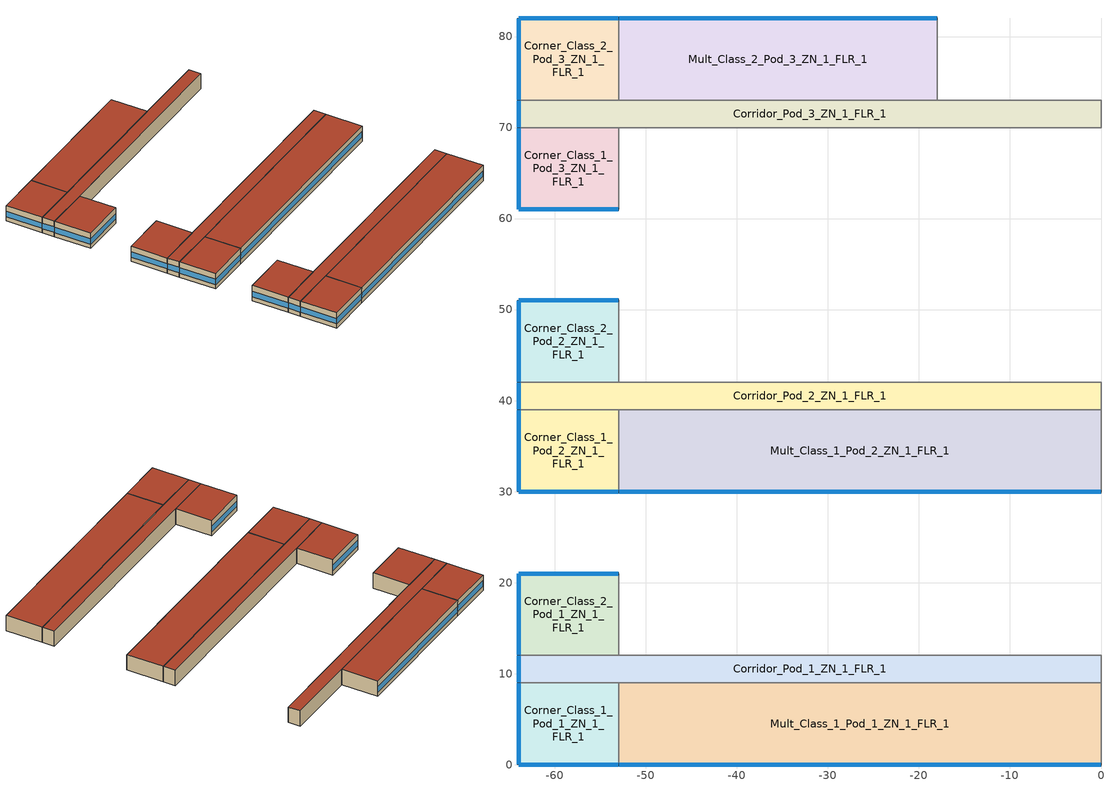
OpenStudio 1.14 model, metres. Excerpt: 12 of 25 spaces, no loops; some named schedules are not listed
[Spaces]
Corridor_Pod_2_ZN_1_FLR_1
 floor ground: 0,42 0,39 -64,39 -64,42 z0
 wall outside: -64,42 -64,39 z0:4
 wall to Corner_Class_2_Pod_2_ZN_1_FLR_1: -53,42 -64,42 z0:4
 wall to Main_Corridor_ZN_1_FLR_1: 0,39 0,42 z0:4
 wall to Mult_Class_1_Pod_2_ZN_1_FLR_1: -53,39 0,39 z0:4
 wall to Corner_Class_1_Pod_2_ZN_1_FLR_1: -64,39 -53,39 z0:4
 wall to Mult_Class_2_Pod_2_ZN_1_FLR_1: 0,42 -53,42 z0:4
 window: -64,41.95 -64,39.05 z1.1:2.55
 roof outside: 0,39 0,42 -64,42 -64,39 z4
Corner_Class_2_Pod_2_ZN_1_FLR_1
 floor ground: -53,51 -53,42 -64,42 -64,51 z0
 wall outside: -53,51 -64,51 -64,42 z0:4
 wall to Mult_Class_2_Pod_2_ZN_1_FLR_1: -53,42 -53,51 z0:4
 window: -53.05,51 -63.95,51 z1.1:2.51; -64,50.95 -64,42.05 z1.1:2.52
 roof outside: -53,42 -53,51 -64,51 -64,42 z4
Corridor_Pod_3_ZN_1_FLR_1
 floor ground: 0,73 0,70 -64,70 -64,73 z0
 wall outside: -64,73 -64,70 z0:4
 wall to Mult_Class_2_Pod_3_ZN_1_FLR_1: -18,73 -53,73 z0:4
 wall to Corner_Class_2_Pod_3_ZN_1_FLR_1: -53,73 -64,73 z0:4
 wall to Computer_Class_ZN_1_FLR_1: 0,73 -18,73 z0:4
 wall to Library_Media_Center_ZN_1_FLR_1: 0,70 0,73 z0:4
 wall to Mult_Class_1_Pod_3_ZN_1_FLR_1: -53,70 0,70 z0:4
 wall to Corner_Class_1_Pod_3_ZN_1_FLR_1: -64,70 -53,70 z0:4
 window: -64,72.95 -64,70.05 z1.1:2.55
 roof outside: 0,70 0,73 -64,73 -64,70 z4
Mult_Class_1_Pod_1_ZN_1_FLR_1
 floor ground: 0,9 0,0 -53,0 -53,9 z0
 wall outside: -53,0 0,0 z0:4
 wall to Lobby_ZN_1_FLR_1: 0,0 0,9 z0:4
 wall to Corridor_Pod_1_ZN_1_FLR_1: 0,9 -53,9 z0:4
 wall to Corner_Class_1_Pod_1_ZN_1_FLR_1: -53,9 -53,0 z0:4
 window: -52.95,0 -0.05,0 z1.1:2.5
 roof outside: 0,0 0,9 -53,9 -53,0 z4
Mult_Class_1_Pod_2_ZN_1_FLR_1
 floor ground: 0,39 0,30 -53,30 -53,39 z0
 wall outside: -53,30 0,30 z0:4
 wall to Corner_Class_1_Pod_2_ZN_1_FLR_1: -53,39 -53,30 z0:4
 wall to Main_Corridor_ZN_1_FLR_1: 0,30 0,39 z0:4
 window: -52.95,30 -0.05,30 z1.1:2.5
 roof outside: 0,30 0,39 -53,39 -53,30 z4
Corner_Class_2_Pod_3_ZN_1_FLR_1
 floor ground: -53,82 -53,73 -64,73 -64,82 z0
 wall outside: -53,82 -64,82 -64,73 z0:4
 wall to Mult_Class_2_Pod_3_ZN_1_FLR_1: -53,73 -53,82 z0:4
 window: -64,81.95 -64,73.05 z1.1:2.52; -53.05,82 -63.95,82 z1.1:2.51
 roof outside: -53,73 -53,82 -64,82 -64,73 z4
Corner_Class_2_Pod_1_ZN_1_FLR_1
 floor ground: -53,21 -53,12 -64,12 -64,21 z0
 wall outside: -53,21 -64,21 -64,12 z0:4
 wall to Mult_Class_2_Pod_1_ZN_1_FLR_1: -53,12 -53,21 z0:4
 wall to Corridor_Pod_1_ZN_1_FLR_1: -64,12 -53,12 z0:4
 window: -53.05,21 -63.95,21 z1.1:2.51; -64,20.95 -64,12.05 z1.1:2.52
 roof outside: -53,12 -53,21 -64,21 -64,12 z4
Corridor_Pod_1_ZN_1_FLR_1
 floor ground: 0,12 0,9 -64,9 -64,12 z0
 wall outside: -64,12 -64,9 z0:4
 wall to Corner_Class_1_Pod_1_ZN_1_FLR_1: -64,9 -53,9 z0:4
 wall to Main_Corridor_ZN_1_FLR_1: 0,9 0,12 z0:4
 wall to Mult_Class_2_Pod_1_ZN_1_FLR_1: 0,12 -53,12 z0:4
 window: -64,11.95 -64,9.05 z1.1:2.55
 roof outside: 0,9 0,12 -64,12 -64,9 z4
Corner_Class_1_Pod_3_ZN_1_FLR_1
 floor ground: -53,70 -53,61 -64,61 -64,70 z0
 wall outside: -64,70 -64,61 -53,61 z0:4
 wall to Mult_Class_1_Pod_3_ZN_1_FLR_1: -53,61 -53,70 z0:4
 window: -64,69.95 -64,61.05 z1.1:2.52; -63.95,61 -53.05,61 z1.1:2.51
 roof outside: -53,61 -53,70 -64,70 -64,61 z4
Mult_Class_2_Pod_3_ZN_1_FLR_1
 floor ground: -18,82 -18,73 -53,73 -53,82 z0
 wall outside: -18,82 -53,82 z0:4
 wall to Computer_Class_ZN_1_FLR_1: -18,73 -18,82 z0:4
 window: -18.05,82 -52.95,82 z1.1:2.5
 roof outside: -18,73 -18,82 -53,82 -53,73 z4
Corner_Class_1_Pod_2_ZN_1_FLR_1
 floor ground: -53,39 -53,30 -64,30 -64,39 z0
 wall outside: -64,39 -64,30 -53,30 z0:4
 window: -64,38.95 -64,30.05 z1.1:2.52; -63.95,30 -53.05,30 z1.1:2.51
 roof outside: -53,30 -53,39 -64,39 -64,30 z4
Corner_Class_1_Pod_1_ZN_1_FLR_1
 floor ground: -53,9 -53,0 -64,0 -64,9 z0
 wall outside: -64,9 -64,0 -53,0 z0:4
 window: -63.95,0 -53.05,0 z1.1:2.51; -64,8.95 -64,0.05 z1.1:2.52
 roof outside: -53,0 -53,9 -64,9 -64,0 z4
[Site]
Duluth International Arpt_MN_USA: Latitude {deg}=46.83; Longitude {deg}=-92.22; Time Zone {hr}=-6; Elevation {m}=433; Terrain=City
[Building]
90.1-2013-PrimarySchool-ASHRAE 169-7A created: 2018-06-08 08:39:31 -0700: North Axis {deg}=0; Default Construction Set=90.1-2013 - PriSchl - ASHRAE 169-7A; Standards Building Type=PrimarySchool
[Site:GroundTemperature:BuildingSurface]
19.527, 19.502, 19.536, 19.598, 20.002, 21.64, 22.225, 22.375, 21.449, 20.121, 19.802, 19.633
[Site:WaterMainsTemperature]
Calculation Method=Correlation; Annual Average Outdoor Air Temperature {C}=3.95; Maximum Difference In Monthly Average Outdoor Air Temperatures {deltaC}=30.8
[SizingPeriod:DesignDay] Barometric Pressure {Pa}=96230; Sky Clearness=0; Rain Indicator=0; Snow Indicator=0; Day of Month=21; Daylight Saving Time Indicator=0; Humidity Indicating Type=Wetbulb; Dry-Bulb Temperature Range Modifier Type=DefaultMultipliers
Name | Maximum Dry-Bulb Temperature {C} | Daily Dry-Bulb Temperature Range {deltaC} | Humidity Indicating Conditions at Maximum Dry-Bulb | Wind Speed {m/s} | Wind Direction {deg} | Month | Day Type | Solar Model Indicator | ASHRAE Taub | ASHRAE Taud
Duluth International Arpt Ann Clg .4% Condns DB=>MWB | 29.2 | 10.9 | 21 | 5.2 | 220 | 7 | SummerDesignDay | ASHRAETau | 0.398 | 2.218
Duluth International Arpt Ann Htg 99.6% Condns DB | -28.6 | 0 | -28.6 | 4.6 | 310 | 1 | WinterDesignDay | ASHRAEClearSky
[ClimateZones]
Climate Zone Value 1=7A
[Material:NoMass] Thermal Absorptance=0.9; Solar Absorptance=0.7
Name | Roughness | Thermal Resistance {m2-K/W} | Visible Absorptance
CP02 CARPET PAD | VeryRough | 0.21648 | 0.8
Typical Insulation R-21.24 | Smooth | 3.74068 | 0.7
Typical Carpet Pad | Smooth | 0.21648 | 0.8
Typical Insulation R-18.23 | Smooth | 3.21036 | 0.7
Typical Insulation R-34.6 | Smooth | 6.09289 | 0.7
Typical Insulation R-1.15 | Smooth | 0.202509 | 0.7
Typical Insulation R-1.15 1 | Smooth | 0.202527 | 0.7
[Material]
Name | Roughness | Thickness {m} | Conductivity {W/m-K} | Density {kg/m3} | Specific Heat {J/kg-K} | Thermal Absorptance | Solar Absorptance | Visible Absorptance
100mm Normalweight concrete floor | MediumSmooth | 0.1016 | 2.31 | 2322 | 832
G01 13mm gypsum board | Smooth | 0.0127 | 0.16 | 800 | 1090 | 0.9 | 0.7 | 0.5
4 in. Normalweight Concrete Floor | MediumRough | 0.1016 | 2.31 | 2322 | 832 | 0.9 | 0.7 | 0.7
25mm Stucco | Smooth | 0.0254 | 0.72 | 1856 | 840 | 0.9 | 0.7 | 0.7
5/8 in. Gypsum Board | MediumSmooth | 0.0159 | 0.16 | 800 | 1090 | 0.9 | 0.7 | 0.7
Roof Membrane | VeryRough | 0.0095 | 0.16 | 1121.29 | 1460 | 0.9 | 0.7 | 0.7
Metal Roof Surface; F08 Metal surface | Smooth | 0.0008 | 45.28 | 7824 | 500 | 0.9 | 0.7 | 0.7
8 in. Normalweight Concrete Floor | MediumRough | 0.2032 | 2.31 | 2322 | 832 | 0.9 | 0.7 | 0.7
8 in. Concrete Block Basement Wall | MediumRough | 0.2032 | 1.326 | 1842 | 912 | 0.9 | 0.7 | 0.7
G05 25mm wood | MediumSmooth | 0.0254 | 0.15 | 608 | 1630 | 0.9 | 0.5 | 0.5
[Construction]
Typical Insulated Exterior Mass Floor R-23.81: Typical Insulation R-21.24, 4 in. Normalweight Concrete Floor, Typical Carpet Pad
Typical Insulated Steel Framed Exterior Wall R-20.41: 25mm Stucco, 5/8 in. Gypsum Board, Typical Insulation R-18.23, 5/8 in. Gypsum Board
Typical IEAD Roof R-35.71: Roof Membrane, Typical Insulation R-34.6, Metal Roof Surface
Typical Interior Floor: 100mm Normalweight concrete floor, CP02 CARPET PAD
Typical Interior Wall: G01 13mm gypsum board, G01 13mm gypsum board
Typical Interior Ceiling: CP02 CARPET PAD, 100mm Normalweight concrete floor
Typical Insulated Carpeted 8in Slab Floor: 8 in. Normalweight Concrete Floor, Typical Carpet Pad
Typical Insulated Basement Mass Wall: 8 in. Concrete Block Basement Wall
U 0.40 SHGC 0.45: ECABS-2 BLEACHED 6MM, AIR 6MM, LoE SPEC SEL CLEAR 6MM Rev
Typical Insulated Metal Door R-2.0: F08 Metal surface, Typical Insulation R-1.15
Typical Overhead Door R-2.0: Typical Insulation R-1.15 1
Window_U_0.50_SHGC_0.40_Skylight_Frame_Width_0.334_in: Glass_2052_LayerAvg, Gap_1_W_0_0038, Glass_2027F_LayerAvg
Typical Interior Window: Clear 3mm
Typical Interior Door; Typical Interior Partition: G05 25mm wood
[DefaultConstructionSet]
90.1-2013 - PriSchl - ASHRAE 169-7A: Default Exterior Surface Constructions=Default Surface Constructions 1; Default Interior Surface Constructions=Default Surface Constructions 2; Default Ground Contact Surface Constructions=Default Surface Constructions 3; Default Exterior SubSurface Constructions=Default Sub Surface Constructions 1; Default Interior SubSurface Constructions=Default Sub Surface Constructions 2; Interior Partition Construction=Typical Interior Partition
[DefaultSurfaceConstructions]
Name | Floor Construction | Wall Construction | Roof Ceiling Construction
Default Surface Constructions 1 | Typical Insulated Exterior Mass Floor R-23.81 | Typical Insulated Steel Framed Exterior Wall R-20.41 | Typical IEAD Roof R-35.71
Default Surface Constructions 2 | Typical Interior Floor | Typical Interior Wall | Typical Interior Ceiling
Default Surface Constructions 3 | Typical Insulated Carpeted 8in Slab Floor | Typical Insulated Basement Mass Wall
[DefaultSubSurfaceConstructions]
Name | Fixed Window Construction | Operable Window Construction | Door Construction | Overhead Door Construction | Skylight Construction | Tubular Daylight Dome Construction | Tubular Daylight Diffuser Construction
Default Sub Surface Constructions 1 | U 0.40 SHGC 0.45 | U 0.40 SHGC 0.45 | Typical Insulated Metal Door R-2.0 | Typical Overhead Door R-2.0 | Window_U_0.50_SHGC_0.40_Skylight_Frame_Width_0.334_in | Typical Interior Window | Typical Interior Window
Default Sub Surface Constructions 2 | Typical Interior Window | Typical Interior Window | Typical Interior Door
[WindowMaterial:Glazing] Optical Data Type=SpectralAverage; Infrared Transmittance at Normal Incidence=0; Dirt Correction Factor for Solar and Visible Transmittance=1; Solar Diffusing=No
Name | Thickness {m} | Solar Transmittance at Normal Incidence | Front Side Solar Reflectance at Normal Incidence | Back Side Solar Reflectance at Normal Incidence | Visible Transmittance at Normal Incidence | Front Side Visible Reflectance at Normal Incidence | Back Side Visible Reflectance at Normal Incidence | Front Side Infrared Hemispherical Emissivity | Back Side Infrared Hemispherical Emissivity | Conductivity {W/m-K}
ECABS-2 BLEACHED 6MM | 0.006 | 0.814 | 0.086 | 0.086 | 0.847 | 0.099 | 0.099 | 0.84 | 0.1 | 0.9
LoE SPEC SEL CLEAR 6MM Rev | 0.006 | 0.43 | 0.42 | 0.3 | 0.77 | 0.06 | 0.07 | 0.03 | 0.84 | 0.9
Glass_2052_LayerAvg | 0.00837 | 0.507767 | 0.054228 | 0.0544931 | 0.586833 | 0.05805 | 0.058397 | 0.84 | 0.84 | 1
Glass_2027F_LayerAvg | 0.004 | 0.369744 | 0.470069 | 0.340935 | 0.765222 | 0.0546 | 0.073741 | 0.03675 | 0.84 | 1
Clear 3mm | 0.003 | 0.837 | 0.075 | 0.075 | 0.898 | 0.081 | 0.081 | 0.84 | 0.84 | 0.9
[WindowMaterial:Gas] Gas Type=Air
Name | Thickness {m}
AIR 6MM | 0.0063
Gap_1_W_0_0038 | 0.0038
[Space] Building Story=Building Story 1; Part of Total Floor Area=Yes
Name | Space Type | Thermal Zone
Corner_Class_2_Pod_3_ZN_1_FLR_1 | PrimarySchool Classroom | Corner_Class_2_Pod_3_ZN_1_FLR_1 ZN
Corridor_Pod_2_ZN_1_FLR_1 | PrimarySchool Corridor | Corridor_Pod_2_ZN_1_FLR_1 ZN
Corridor_Pod_1_ZN_1_FLR_1 | PrimarySchool Corridor | Corridor_Pod_1_ZN_1_FLR_1 ZN
Mult_Class_1_Pod_2_ZN_1_FLR_1 | PrimarySchool Classroom | Mult_Class_1_Pod_2_ZN_1_FLR_1 ZN
Corner_Class_2_Pod_2_ZN_1_FLR_1 | PrimarySchool Classroom | Corner_Class_2_Pod_2_ZN_1_FLR_1 ZN
Mult_Class_1_Pod_1_ZN_1_FLR_1 | PrimarySchool Classroom | Mult_Class_1_Pod_1_ZN_1_FLR_1 ZN
Corner_Class_1_Pod_1_ZN_1_FLR_1 | PrimarySchool Classroom | Corner_Class_1_Pod_1_ZN_1_FLR_1 ZN
Corridor_Pod_3_ZN_1_FLR_1 | PrimarySchool Corridor | Corridor_Pod_3_ZN_1_FLR_1 ZN
Corner_Class_2_Pod_1_ZN_1_FLR_1 | PrimarySchool Classroom | Corner_Class_2_Pod_1_ZN_1_FLR_1 ZN
Corner_Class_1_Pod_3_ZN_1_FLR_1 | PrimarySchool Classroom | Corner_Class_1_Pod_3_ZN_1_FLR_1 ZN
Corner_Class_1_Pod_2_ZN_1_FLR_1 | PrimarySchool Classroom | Corner_Class_1_Pod_2_ZN_1_FLR_1 ZN
Mult_Class_2_Pod_3_ZN_1_FLR_1 | PrimarySchool Classroom | Mult_Class_2_Pod_3_ZN_1_FLR_1 ZN
[SpaceType] Standards Building Type=PrimarySchool
Name | Default Schedule Set | Design Specification Outdoor Air Object | Standards Space Type
PrimarySchool Corridor | PrimarySchool Corridor Schedule Set | PrimarySchool Corridor Ventilation | Corridor
PrimarySchool Classroom | PrimarySchool Classroom Schedule Set | PrimarySchool Classroom Ventilation | Classroom
[ThermostatSetpoint:DualSetpoint] Heating Setpoint Temperature Schedule=SchoolPrimary HTGSETP_SCH_NO_OPTIMUM; Cooling Setpoint Temperature Schedule=SchoolPrimary CLGSETP_SCH_NO_OPTIMUM
PrimarySchool Classroom Thermostat 1; PrimarySchool Corridor Thermostat 1; PrimarySchool Classroom Thermostat 3; PrimarySchool Classroom Thermostat 4; PrimarySchool Classroom Thermostat 5; PrimarySchool Classroom Thermostat 6; PrimarySchool Classroom Thermostat 7; PrimarySchool Classroom Thermostat 8; PrimarySchool Corridor Thermostat 3; PrimarySchool Corridor Thermostat 4; PrimarySchool Classroom Thermostat 11; PrimarySchool Classroom Thermostat 12
[SpaceInfiltration:DesignFlowRate] Schedule=SchoolPrimary INFIL_SCH_PNNL; Design Flow Rate Calculation Method=Flow/ExteriorArea; Constant Term Coefficient=0; Temperature Term Coefficient=0; Velocity Term Coefficient=0.224; Velocity Squared Term Coefficient=0
Name | Space or SpaceType | Flow per Exterior Surface Area {m3/s-m2}
Corner_Class_1_Pod_1_ZN_1_FLR_1 Infiltration | Corner_Class_1_Pod_1_ZN_1_FLR_1 | 0.000254558
Corner_Class_1_Pod_2_ZN_1_FLR_1 Infiltration | Corner_Class_1_Pod_2_ZN_1_FLR_1 | 0.000254558
Corner_Class_1_Pod_3_ZN_1_FLR_1 Infiltration | Corner_Class_1_Pod_3_ZN_1_FLR_1 | 0.000254558
Corner_Class_2_Pod_1_ZN_1_FLR_1 Infiltration | Corner_Class_2_Pod_1_ZN_1_FLR_1 | 0.000254558
Corner_Class_2_Pod_2_ZN_1_FLR_1 Infiltration | Corner_Class_2_Pod_2_ZN_1_FLR_1 | 0.000254558
Corner_Class_2_Pod_3_ZN_1_FLR_1 Infiltration | Corner_Class_2_Pod_3_ZN_1_FLR_1 | 0.000254558
Corridor_Pod_1_ZN_1_FLR_1 Infiltration | Corridor_Pod_1_ZN_1_FLR_1 | 3.35043e-05
Corridor_Pod_2_ZN_1_FLR_1 Infiltration | Corridor_Pod_2_ZN_1_FLR_1 | 3.35043e-05
Corridor_Pod_3_ZN_1_FLR_1 Infiltration | Corridor_Pod_3_ZN_1_FLR_1 | 3.35043e-05
Mult_Class_1_Pod_1_ZN_1_FLR_1 Infiltration | Mult_Class_1_Pod_1_ZN_1_FLR_1 | 0.000175253
Mult_Class_1_Pod_2_ZN_1_FLR_1 Infiltration | Mult_Class_1_Pod_2_ZN_1_FLR_1 | 0.000175253
Mult_Class_2_Pod_3_ZN_1_FLR_1 Infiltration | Mult_Class_2_Pod_3_ZN_1_FLR_1 | 0.000175253
[InternalMass:Definition]
Internal Mass Definition 1: Construction=InteriorFurnishings; Design Level Calculation Method=SurfaceArea/Area; Surface Area per Space Floor Area=2
[InternalMass] Internal Mass Definition=Internal Mass Definition 1
Name | Space or SpaceType
Corner_Class_1_Pod_1_ZN_1_FLR_1 Mass | Corner_Class_1_Pod_1_ZN_1_FLR_1
Mult_Class_1_Pod_1_ZN_1_FLR_1 Mass | Mult_Class_1_Pod_1_ZN_1_FLR_1
Corridor_Pod_1_ZN_1_FLR_1 Mass | Corridor_Pod_1_ZN_1_FLR_1
Corner_Class_2_Pod_1_ZN_1_FLR_1 Mass | Corner_Class_2_Pod_1_ZN_1_FLR_1
Mult_Class_1_Pod_2_ZN_1_FLR_1 Mass | Mult_Class_1_Pod_2_ZN_1_FLR_1
Corridor_Pod_2_ZN_1_FLR_1 Mass | Corridor_Pod_2_ZN_1_FLR_1
Corner_Class_2_Pod_2_ZN_1_FLR_1 Mass | Corner_Class_2_Pod_2_ZN_1_FLR_1
Corner_Class_1_Pod_2_ZN_1_FLR_1 Mass | Corner_Class_1_Pod_2_ZN_1_FLR_1
Corner_Class_1_Pod_3_ZN_1_FLR_1 Mass | Corner_Class_1_Pod_3_ZN_1_FLR_1
Corridor_Pod_3_ZN_1_FLR_1 Mass | Corridor_Pod_3_ZN_1_FLR_1
Corner_Class_2_Pod_3_ZN_1_FLR_1 Mass | Corner_Class_2_Pod_3_ZN_1_FLR_1
Mult_Class_2_Pod_3_ZN_1_FLR_1 Mass | Mult_Class_2_Pod_3_ZN_1_FLR_1
[ThermalZone] Use Ideal Air Loads=No
Name | Primary Daylighting Control | Fraction of Zone Controlled by Primary Daylighting Control | Secondary Daylighting Control | Fraction of Zone Controlled by Secondary Daylighting Control | Thermostat
Mult_Class_1_Pod_2_ZN_1_FLR_1 ZN | Mult_Class_1_Pod_2_ZN_1_FLR_1 Daylt Sensor 1 | 0.278067 | Mult_Class_1_Pod_2_ZN_1_FLR_1 Daylt Sensor 2 | 0.278067 | PrimarySchool Classroom Thermostat 1
Corridor_Pod_2_ZN_1_FLR_1 ZN |  |  |  |  | PrimarySchool Corridor Thermostat 1
Corner_Class_2_Pod_1_ZN_1_FLR_1 ZN | Corner_Class_2_Pod_1_ZN_1_FLR_1 Daylt Sensor 1 | 0.444047 | Corner_Class_2_Pod_1_ZN_1_FLR_1 Daylt Sensor 2 | 0.316341 | PrimarySchool Classroom Thermostat 3
Corner_Class_1_Pod_2_ZN_1_FLR_1 ZN | Corner_Class_1_Pod_2_ZN_1_FLR_1 Daylt Sensor 1 | 0.444047 | Corner_Class_1_Pod_2_ZN_1_FLR_1 Daylt Sensor 2 | 0.316341 | PrimarySchool Classroom Thermostat 4
Mult_Class_2_Pod_3_ZN_1_FLR_1 ZN | Mult_Class_2_Pod_3_ZN_1_FLR_1 Daylt Sensor 1 | 0.278222 | Mult_Class_2_Pod_3_ZN_1_FLR_1 Daylt Sensor 2 | 0.278222 | PrimarySchool Classroom Thermostat 5
Corner_Class_1_Pod_3_ZN_1_FLR_1 ZN | Corner_Class_1_Pod_3_ZN_1_FLR_1 Daylt Sensor 1 | 0.444047 | Corner_Class_1_Pod_3_ZN_1_FLR_1 Daylt Sensor 2 | 0.316341 | PrimarySchool Classroom Thermostat 6
Corner_Class_2_Pod_3_ZN_1_FLR_1 ZN | Corner_Class_2_Pod_3_ZN_1_FLR_1 Daylt Sensor 1 | 0.444047 | Corner_Class_2_Pod_3_ZN_1_FLR_1 Daylt Sensor 2 | 0.316341 | PrimarySchool Classroom Thermostat 7
Corner_Class_1_Pod_1_ZN_1_FLR_1 ZN | Corner_Class_1_Pod_1_ZN_1_FLR_1 Daylt Sensor 1 | 0.444047 | Corner_Class_1_Pod_1_ZN_1_FLR_1 Daylt Sensor 2 | 0.316341 | PrimarySchool Classroom Thermostat 8
Corridor_Pod_1_ZN_1_FLR_1 ZN |  |  |  |  | PrimarySchool Corridor Thermostat 3
Corridor_Pod_3_ZN_1_FLR_1 ZN |  |  |  |  | PrimarySchool Corridor Thermostat 4
Corner_Class_2_Pod_2_ZN_1_FLR_1 ZN | Corner_Class_2_Pod_2_ZN_1_FLR_1 Daylt Sensor 1 | 0.444047 | Corner_Class_2_Pod_2_ZN_1_FLR_1 Daylt Sensor 2 | 0.316341 | PrimarySchool Classroom Thermostat 11
Mult_Class_1_Pod_1_ZN_1_FLR_1 ZN | Mult_Class_1_Pod_1_ZN_1_FLR_1 Daylt Sensor 1 | 0.278067 | Mult_Class_1_Pod_1_ZN_1_FLR_1 Daylt Sensor 2 | 0.278067 | PrimarySchool Classroom Thermostat 12
[Exterior:Lights:Definition]
Name | Design Level {W}
Occ Sensing Exterior Lights Def | 3340.3
NonDimming Exterior Lights Def | 150.48
[Exterior:Lights] Control Option=AstronomicalClock
Name | Exterior Lights Definition | Schedule
Occ Sensing Exterior Lights Def | Occ Sensing Exterior Lights Def | SchoolPrimary Exterior_lighting_schedule_b
NonDimming Exterior Lights Def | NonDimming Exterior Lights Def | SchoolPrimary Exterior_lighting_schedule_a
[BuildingStory]
Building Story 1: Nominal Z Coordinate {m}=0
[Daylighting:Control] Position Z-Coordinate {m}=0.762; Illuminance Setpoint {lux}=500; Lighting Control Type=Stepped; Minimum Input Power Fraction for Continuous Dimming Control=0.3; Minimum Light Output Fraction for Continuous Dimming Control=0.2; Number of Stepped Control Steps=3; Probability Lighting will be Reset When Needed in Manual Stepped Control=1; Maximum Allowable Discomfort Glare Index=22
Name | Space | Position X-Coordinate {m} | Position Y-Coordinate {m}
Corner_Class_1_Pod_1_ZN_1_FLR_1 Daylt Sensor 1 | Corner_Class_1_Pod_1_ZN_1_FLR_1 | 5.5 | 1.658448
Corner_Class_1_Pod_1_ZN_1_FLR_1 Daylt Sensor 2 | Corner_Class_1_Pod_1_ZN_1_FLR_1 | 5.5 | 3.342024
Corner_Class_1_Pod_2_ZN_1_FLR_1 Daylt Sensor 1 | Corner_Class_1_Pod_2_ZN_1_FLR_1 | 5.5 | 1.658448
Corner_Class_1_Pod_2_ZN_1_FLR_1 Daylt Sensor 2 | Corner_Class_1_Pod_2_ZN_1_FLR_1 | 5.5 | 3.342024
Corner_Class_1_Pod_3_ZN_1_FLR_1 Daylt Sensor 1 | Corner_Class_1_Pod_3_ZN_1_FLR_1 | 5.5 | 1.658448
Corner_Class_1_Pod_3_ZN_1_FLR_1 Daylt Sensor 2 | Corner_Class_1_Pod_3_ZN_1_FLR_1 | 5.5 | 3.342024
Corner_Class_2_Pod_1_ZN_1_FLR_1 Daylt Sensor 1 | Corner_Class_2_Pod_1_ZN_1_FLR_1 | 1.660362 | 4.5
Corner_Class_2_Pod_1_ZN_1_FLR_1 Daylt Sensor 2 | Corner_Class_2_Pod_1_ZN_1_FLR_1 | 3.345881 | 4.5
Corner_Class_2_Pod_2_ZN_1_FLR_1 Daylt Sensor 1 | Corner_Class_2_Pod_2_ZN_1_FLR_1 | 1.660362 | 4.5
Corner_Class_2_Pod_2_ZN_1_FLR_1 Daylt Sensor 2 | Corner_Class_2_Pod_2_ZN_1_FLR_1 | 3.345881 | 4.5
Corner_Class_2_Pod_3_ZN_1_FLR_1 Daylt Sensor 1 | Corner_Class_2_Pod_3_ZN_1_FLR_1 | 1.660362 | 4.5
Corner_Class_2_Pod_3_ZN_1_FLR_1 Daylt Sensor 2 | Corner_Class_2_Pod_3_ZN_1_FLR_1 | 3.345881 | 4.5
Mult_Class_1_Pod_1_ZN_1_FLR_1 Daylt Sensor 1 | Mult_Class_1_Pod_1_ZN_1_FLR_1 | 26.5 | 1.651716
Mult_Class_1_Pod_1_ZN_1_FLR_1 Daylt Sensor 2 | Mult_Class_1_Pod_1_ZN_1_FLR_1 | 26.5 | 3.328458
Mult_Class_1_Pod_2_ZN_1_FLR_1 Daylt Sensor 1 | Mult_Class_1_Pod_2_ZN_1_FLR_1 | 26.5 | 1.651716
Mult_Class_1_Pod_2_ZN_1_FLR_1 Daylt Sensor 2 | Mult_Class_1_Pod_2_ZN_1_FLR_1 | 26.5 | 3.328458
Mult_Class_2_Pod_3_ZN_1_FLR_1 Daylt Sensor 1 | Mult_Class_2_Pod_3_ZN_1_FLR_1 | 17.5 | 7.34736
Mult_Class_2_Pod_3_ZN_1_FLR_1 Daylt Sensor 2 | Mult_Class_2_Pod_3_ZN_1_FLR_1 | 17.5 | 5.66968
